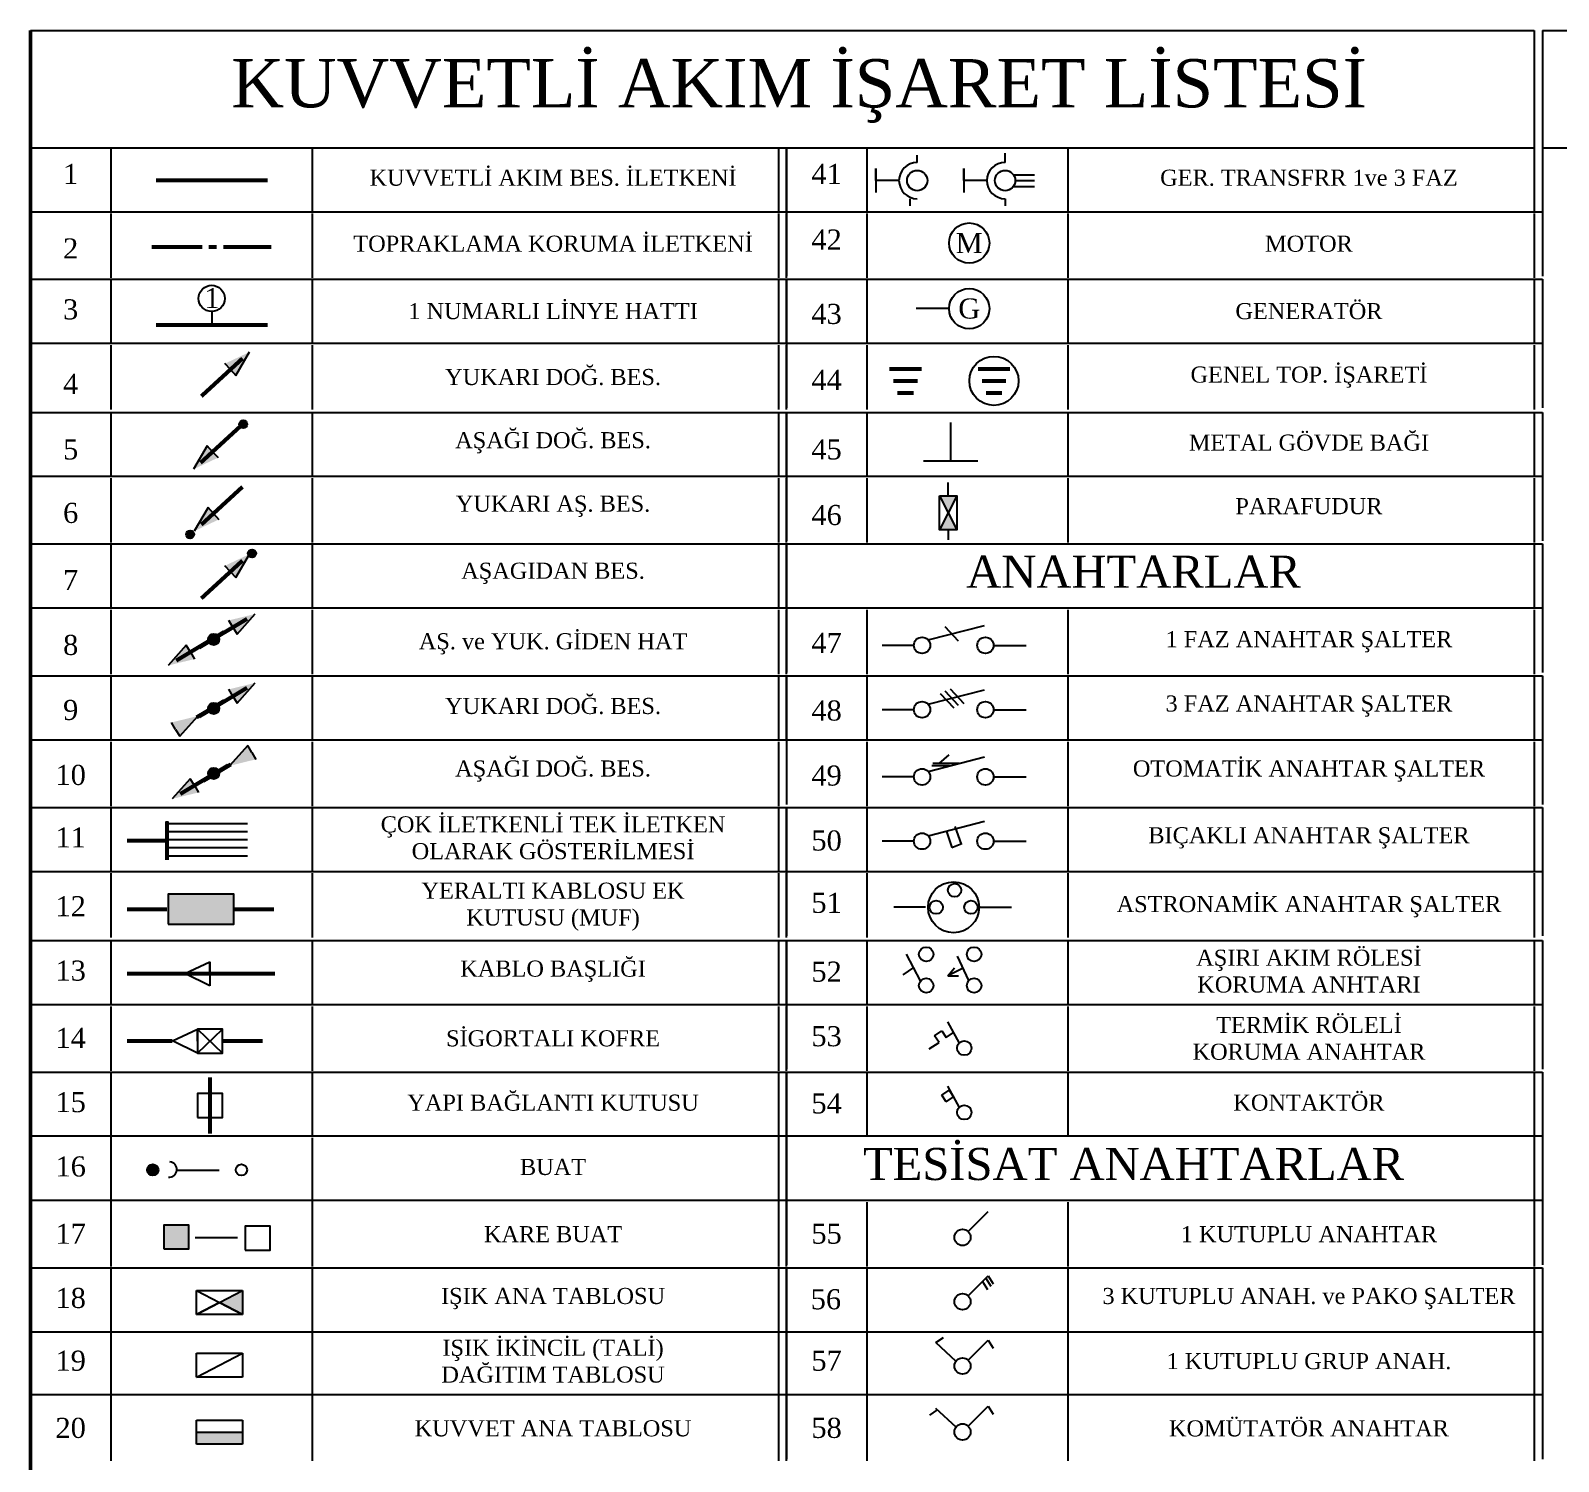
# Model space of a CAD drawing. Extents: x 17098 to 26368, y -5184 to -2184.
# Drawn here: x 24207 to 24938, y -3794 to -3109 of the extents above; entities that cross this region are included whole.
import ezdxf

# ---------------------------------------------------------------- set-up
doc = ezdxf.new("R2010")
doc.units = 0
doc.header["$MEASUREMENT"] = 0
doc.layers.get('0').update_dxf_attribs({"linetype": 'CONTINUOUS'})
doc.layers.add('priz', color=170, linetype='CONTINUOUS', lineweight=50)
doc.layers.add('TEFRIS', color=9, linetype='CONTINUOUS')
doc.styles.get("Standard").update_dxf_attribs({"font": 'times.ttf'})

msp = doc.modelspace()

# ---------------------------------------------------------------- hatches: boundary and pattern name
for points in [[(24300.45, -3268.6), (24312.2, -3263.02), (24305.66, -3274.26), (24303.05, -3271.43)], [(24297.18, -3313.56), (24285.43, -3319.13), (24291.97, -3307.89), (24294.57, -3310.72)], [(24297.56, -3343.13), (24285.81, -3348.71), (24292.35, -3337.47), (24294.95, -3340.3)], [(24300.45, -3365.29), (24312.2, -3359.71), (24305.66, -3370.95), (24303.05, -3368.12)], [(24302.32, -3391.41), (24314.96, -3388.33), (24306.28, -3398.01), (24304.3, -3394.71)], [(24285.88, -3409.92), (24273.25, -3413.01), (24281.93, -3403.32), (24283.91, -3406.62)], [(24302.32, -3424.4), (24314.96, -3421.32), (24306.28, -3431), (24304.3, -3427.7)], [(24274.85, -3440.25), (24287.49, -3437.16), (24278.8, -3446.84), (24276.83, -3443.55)], [(24315.28, -3457.89), (24302.65, -3460.98), (24311.33, -3451.3), (24313.31, -3454.6)], [(24287.81, -3473.74), (24275.18, -3476.82), (24283.86, -3467.14), (24285.84, -3470.44)], [(24273.23, -3536.69), (24304.65, -3536.69), (24304.65, -3522.32), (24273.23, -3522.32)], [(24271.26, -3692.14), (24283.23, -3692.14), (24283.23, -3680.66), (24271.26, -3680.66)], [(24308.77, -3723.42), (24297.82, -3717.68), (24308.77, -3711.94)]]:
    msp.add_hatch(color=256).paths.add_polyline_path(points)
h = msp.add_hatch(color=256)
edge = h.paths.add_edge_path()
edge.add_arc((24309.23, -3297.58), 1.92, 0, 360)
h = msp.add_hatch(color=256)
h.paths.add_polyline_path([(24650.56, -3331.78), (24642.18, -3331.78), (24646.37, -3339.96)])
h.paths.add_polyline_path([(24646.37, -3339.96), (24642.18, -3348.13), (24650.56, -3348.13)])
h = msp.add_hatch(color=256)
edge = h.paths.add_edge_path()
edge.add_arc((24283.81, -3350.28), 1.92, 0, 360)
h = msp.add_hatch(color=256)
edge = h.paths.add_edge_path()
edge.add_arc((24313.4, -3359.38), 1.92, 0, 360)
h = msp.add_hatch(color=256)
edge = h.paths.add_edge_path()
edge.add_arc((24295.07, -3400.54), 2.69, 0, 360)
h = msp.add_hatch(color=256)
edge = h.paths.add_edge_path()
edge.add_arc((24295.07, -3433.52), 2.69, 0, 360)
h = msp.add_hatch(color=256)
edge = h.paths.add_edge_path()
edge.add_arc((24295.07, -3464.62), 2.69, 0, 360)
h = msp.add_hatch(color=256)
edge = h.paths.add_edge_path()
edge.add_arc((24265.92, -3654.3), 2.69, 0, 360)
h = msp.add_hatch(color=256)
h.paths.add_polyline_path([(24286.87, -3711.94), (24297.82, -3717.68), (24286.87, -3723.42)], flags=0)
h.paths.add_polyline_path([(24286.87, -3711.94), (24297.82, -3717.68), (24308.77, -3723.42), (24308.77, -3711.94), (24286.87, -3723.42)], flags=17)
h.paths.add_polyline_path([(24297.82, -3717.68), (24308.77, -3711.94), (24308.77, -3723.42)], flags=0)
h.paths.add_polyline_path([(24297.82, -3717.68), (24286.87, -3723.42), (24308.77, -3711.94)], flags=17)
edge = h.paths.add_edge_path(flags=0)
edge.add_line((24286.87, -3711.94), (24308.77, -3723.42))
h = msp.add_hatch(color=256)
h.paths.add_polyline_path([(24286.87, -3753.42), (24308.77, -3741.94), (24308.77, -3753.42)], flags=16)
edge = h.paths.add_edge_path()
edge.add_line((24308.77, -3741.94), (24308.77, -3753.42))
edge.add_line((24308.77, -3753.42), (24286.87, -3753.42))
h = msp.add_hatch(color=256)
h.paths.add_polyline_path([(24286.87, -3785.57), (24286.87, -3779.83), (24308.77, -3779.83), (24308.77, -3785.57)])
h.paths.add_polyline_path([(24308.77, -3785.57), (24286.87, -3785.57)], flags=17)

# ---------------------------------------------------------------- linework, layer by layer
for p, q in [((24207.48, -3109.24), (24926.71, -3109.24)), ((24926.71, -3109.24), (24926.71, -3196.05)), ((24930.56, -3109.24), (24930.56, -3196.05)), ((24930.56, -3109.24), (25668.91, -3109.24)), ((24207.48, -3165.28), (24245.94, -3165.28)), ((24245.94, -3165.28), (24342.1, -3165.28)), ((24245.94, -3165.28), (24245.94, -3196.05)), ((24342.1, -3165.28), (24565.17, -3165.28)), ((24342.1, -3165.28), (24342.1, -3196.05)), ((24565.17, -3165.28), (24569.02, -3165.28)), ((24565.17, -3165.28), (24565.17, -3196.05)), ((24569.02, -3165.28), (24607.48, -3165.28)), ((24569.02, -3196.05), (24569.02, -3165.28)), ((24569.02, -3165.28), (24569.02, -3196.05)), ((24607.48, -3165.28), (24703.63, -3165.28)), ((24607.48, -3165.28), (24607.48, -3196.05)), ((24631.55, -3172.29), (24631.55, -3168.83)), ((24673.59, -3172.29), (24673.59, -3167.86)), ((24703.63, -3165.28), (24926.71, -3165.28)), ((24703.63, -3165.28), (24703.63, -3196.05)), ((24703.63, -3165.28), (24703.63, -3196.05)), ((24930.56, -3165.28), (24945.94, -3165.28)), ((24611.75, -3181), (24611.75, -3175.23)), ((24611.75, -3175.23), (24611.75, -3186.77)), ((24653.79, -3175.23), (24653.79, -3186.77)), ((24653.79, -3181), (24653.79, -3175.23)), ((24677.58, -3178.21), (24687.69, -3178.21)), ((24622.83, -3181), (24611.75, -3181)), ((24664.87, -3181), (24653.79, -3181)), ((24677.58, -3183.79), (24687.69, -3183.79)), ((24678.46, -3181), (24687.69, -3181)), ((24627.96, -3189.71), (24627.96, -3193.17)), ((24673.59, -3189.71), (24673.59, -3193.17)), ((24245.94, -3196.05), (24207.48, -3196.05)), ((24342.1, -3196.05), (24245.94, -3196.05)), ((24245.94, -3196.82), (24245.94, -3227.59)), ((24565.17, -3196.05), (24342.1, -3196.05)), ((24342.1, -3196.82), (24342.1, -3227.59)), ((24569.02, -3196.05), (24565.17, -3196.05)), ((24565.17, -3196.82), (24565.17, -3227.59)), ((24569.02, -3196.05), (24569.02, -3226.81)), ((24607.48, -3196.05), (24569.02, -3196.05)), ((24569.02, -3227.59), (24569.02, -3196.82)), ((24703.63, -3196.05), (24607.48, -3196.05)), ((24607.48, -3196.82), (24607.48, -3227.59)), ((24926.71, -3196.05), (24703.63, -3196.05)), ((24703.63, -3196.82), (24703.63, -3227.59)), ((24930.56, -3196.05), (24926.71, -3196.05)), ((24926.71, -3196.82), (24926.71, -3227.59)), ((24930.56, -3196.05), (24930.56, -3226.81)), ((24207.48, -3228.2), (24245.94, -3228.2)), ((24245.94, -3228.2), (24342.1, -3228.2)), ((24245.94, -3228.2), (24245.94, -3258.96)), ((24342.1, -3228.2), (24565.17, -3228.2)), ((24342.1, -3228.2), (24342.1, -3258.96)), ((24565.17, -3228.2), (24569.02, -3228.2)), ((24565.17, -3228.2), (24565.17, -3258.96)), ((24569.02, -3228.2), (24607.48, -3228.2)), ((24569.02, -3258.96), (24569.02, -3228.2)), ((24569.02, -3228.2), (24569.02, -3258.96)), ((24607.48, -3228.2), (24703.63, -3228.2)), ((24607.48, -3228.2), (24607.48, -3258.96)), ((24703.63, -3228.2), (24926.71, -3228.2)), ((24703.63, -3228.2), (24703.63, -3258.96)), ((24926.71, -3228.2), (24930.56, -3228.2)), ((24926.71, -3228.2), (24926.71, -3258.96)), ((24930.56, -3228.2), (24930.56, -3258.96)), ((24294.11, -3243.66), (24294.11, -3250.16)), ((24646.79, -3242.29), (24631.04, -3242.29)), ((24245.94, -3258.96), (24207.48, -3258.96)), ((24342.1, -3258.96), (24245.94, -3258.96)), ((24565.17, -3258.96), (24342.1, -3258.96)), ((24569.02, -3258.96), (24565.17, -3258.96)), ((24607.48, -3258.96), (24569.02, -3258.96)), ((24569.02, -3258.96), (24569.02, -3289.73)), ((24703.63, -3258.96), (24607.48, -3258.96)), ((24926.71, -3258.96), (24703.63, -3258.96)), ((24930.56, -3258.96), (24926.71, -3258.96)), ((24930.56, -3258.96), (24930.56, -3289.73)), ((24245.94, -3259.74), (24245.94, -3290.51)), ((24305.66, -3274.26), (24312.2, -3263.02)), ((24342.1, -3259.74), (24342.1, -3290.51)), ((24565.17, -3259.74), (24565.17, -3290.51)), ((24569.02, -3290.51), (24569.02, -3259.74)), ((24607.48, -3259.74), (24607.48, -3290.51)), ((24703.63, -3259.74), (24703.63, -3290.51)), ((24926.71, -3259.74), (24926.71, -3290.51)), ((24303.05, -3271.43), (24300.45, -3268.6)), ((24303.05, -3271.43), (24305.66, -3274.26)), ((24207.48, -3291.89), (24245.94, -3291.89)), ((24245.94, -3291.89), (24342.1, -3291.89)), ((24245.94, -3291.89), (24245.94, -3322.66)), ((24342.1, -3291.89), (24565.17, -3291.89)), ((24342.1, -3291.89), (24342.1, -3322.66)), ((24565.17, -3291.89), (24569.02, -3291.89)), ((24565.17, -3291.89), (24565.17, -3322.66)), ((24569.02, -3322.66), (24569.02, -3291.89)), ((24569.02, -3291.89), (24569.02, -3322.66)), ((24569.02, -3291.89), (24607.48, -3291.89)), ((24607.48, -3291.89), (24703.63, -3291.89)), ((24607.48, -3291.89), (24607.48, -3322.66)), ((24703.63, -3291.89), (24926.71, -3291.89)), ((24703.63, -3291.89), (24703.63, -3322.66)), ((24926.71, -3291.89), (24930.56, -3291.89)), ((24926.71, -3291.89), (24926.71, -3322.66)), ((24930.56, -3291.89), (24930.56, -3322.66)), ((24647.57, -3315.04), (24647.57, -3296.7)), ((24291.97, -3307.89), (24285.43, -3319.13)), ((24294.57, -3310.72), (24291.97, -3307.89)), ((24294.57, -3310.72), (24297.18, -3313.56)), ((24634.6, -3315.04), (24660.53, -3315.04)), ((24245.94, -3322.66), (24207.48, -3322.66)), ((24342.1, -3322.66), (24245.94, -3322.66)), ((24245.94, -3323.43), (24245.94, -3354.2)), ((24565.17, -3322.66), (24342.1, -3322.66)), ((24342.1, -3323.43), (24342.1, -3354.2)), ((24569.02, -3322.66), (24565.17, -3322.66)), ((24565.17, -3323.43), (24565.17, -3354.2)), ((24569.02, -3322.66), (24569.02, -3353.43)), ((24607.48, -3322.66), (24569.02, -3322.66)), ((24569.02, -3354.2), (24569.02, -3323.43)), ((24703.63, -3322.66), (24607.48, -3322.66)), ((24607.48, -3323.43), (24607.48, -3354.2)), ((24926.71, -3322.66), (24703.63, -3322.66)), ((24703.63, -3323.43), (24703.63, -3354.2)), ((24930.56, -3322.66), (24926.71, -3322.66)), ((24926.71, -3323.43), (24926.71, -3354.2)), ((24930.56, -3322.66), (24930.56, -3353.43)), ((24642.18, -3331.78), (24650.56, -3348.13)), ((24650.56, -3331.78), (24642.18, -3348.13)), ((24646.37, -3331.78), (24646.37, -3325.4)), ((24292.35, -3337.47), (24285.81, -3348.71)), ((24294.95, -3340.3), (24292.35, -3337.47)), ((24294.95, -3340.3), (24297.56, -3343.13)), ((24646.37, -3348.13), (24646.37, -3352.92)), ((24207.48, -3354.81), (24245.94, -3354.81)), ((24245.94, -3354.81), (24342.1, -3354.81)), ((24245.94, -3354.81), (24245.94, -3385.58)), ((24305.66, -3370.95), (24312.2, -3359.71)), ((24342.1, -3354.81), (24565.17, -3354.81)), ((24342.1, -3354.81), (24342.1, -3385.58)), ((24565.17, -3354.81), (24569.02, -3354.81)), ((24565.17, -3354.81), (24565.17, -3385.58)), ((24569.02, -3385.58), (24569.02, -3354.81)), ((24569.02, -3354.81), (24569.02, -3385.58)), ((24569.02, -3354.81), (24607.48, -3354.81)), ((24607.48, -3354.81), (24703.63, -3354.81)), ((24703.63, -3354.81), (24926.71, -3354.81)), ((24926.71, -3354.81), (24926.71, -3385.58)), ((24926.71, -3354.81), (24930.56, -3354.81)), ((24930.56, -3354.81), (24930.56, -3385.58)), ((24303.05, -3368.12), (24300.45, -3365.29)), ((24303.05, -3368.12), (24305.66, -3370.95)), ((24245.94, -3385.58), (24207.48, -3385.58)), ((24342.1, -3385.58), (24245.94, -3385.58)), ((24245.94, -3386.35), (24245.94, -3417.12)), ((24306.28, -3398.01), (24314.96, -3388.33)), ((24565.17, -3385.58), (24342.1, -3385.58)), ((24342.1, -3386.35), (24342.1, -3417.12)), ((24569.02, -3385.58), (24565.17, -3385.58)), ((24565.17, -3386.35), (24565.17, -3417.12)), ((24569.02, -3385.58), (24569.02, -3416.35)), ((24607.48, -3385.58), (24569.02, -3385.58)), ((24569.02, -3417.12), (24569.02, -3386.35)), ((24703.63, -3385.58), (24607.48, -3385.58)), ((24607.48, -3386.35), (24607.48, -3417.12)), ((24926.71, -3385.58), (24703.63, -3385.58)), ((24703.63, -3386.35), (24703.63, -3417.12)), ((24930.56, -3385.58), (24926.71, -3385.58)), ((24926.71, -3386.35), (24926.71, -3417.12)), ((24930.56, -3385.58), (24930.56, -3416.35)), ((24304.3, -3394.71), (24302.32, -3391.41)), ((24304.3, -3394.71), (24306.28, -3398.01)), ((24636.8, -3400.8), (24663.73, -3393.85)), ((24644.69, -3394.28), (24651.18, -3401.2)), ((24281.93, -3403.32), (24273.25, -3413.01)), ((24283.91, -3406.62), (24281.93, -3403.32)), ((24629.98, -3403.36), (24614.83, -3403.36)), ((24668.06, -3403.36), (24683.64, -3403.36)), ((24283.91, -3406.62), (24285.88, -3409.92)), ((24207.48, -3417.94), (24245.94, -3417.94)), ((24245.94, -3417.94), (24245.94, -3448.71)), ((24245.94, -3417.94), (24342.1, -3417.94)), ((24342.1, -3417.94), (24342.1, -3448.71)), ((24342.1, -3417.94), (24565.17, -3417.94)), ((24565.17, -3417.94), (24565.17, -3448.71)), ((24565.17, -3417.94), (24569.02, -3417.94)), ((24569.02, -3448.71), (24569.02, -3417.94)), ((24569.02, -3417.94), (24569.02, -3448.71)), ((24569.02, -3417.94), (24607.48, -3417.94)), ((24607.48, -3417.94), (24607.48, -3448.71)), ((24607.48, -3417.94), (24703.63, -3417.94)), ((24703.63, -3417.94), (24703.63, -3448.71)), ((24703.63, -3417.94), (24926.71, -3417.94)), ((24926.71, -3417.94), (24926.71, -3448.71)), ((24926.71, -3417.94), (24930.56, -3417.94)), ((24930.56, -3417.94), (24930.56, -3448.71)), ((24304.3, -3427.7), (24302.32, -3424.4)), ((24306.28, -3431), (24314.96, -3421.32)), ((24636.8, -3431.57), (24663.73, -3424.62)), ((24642.53, -3426.35), (24649.02, -3433.27)), ((24644.69, -3425.05), (24651.18, -3431.97)), ((24647.29, -3424.18), (24653.78, -3431.11)), ((24304.3, -3427.7), (24306.28, -3431)), ((24629.98, -3434.13), (24614.83, -3434.13)), ((24668.06, -3434.13), (24683.64, -3434.13)), ((24276.83, -3443.55), (24274.85, -3440.25)), ((24278.8, -3446.84), (24287.49, -3437.16)), ((24245.94, -3448.71), (24207.48, -3448.71)), ((24342.1, -3448.71), (24245.94, -3448.71)), ((24276.83, -3443.55), (24278.8, -3446.84)), ((24565.17, -3448.71), (24342.1, -3448.71)), ((24569.02, -3448.71), (24565.17, -3448.71)), ((24569.02, -3448.71), (24569.02, -3479.48)), ((24569.02, -3448.71), (24569.02, -3479.48)), ((24607.48, -3448.71), (24569.02, -3448.71)), ((24703.63, -3448.71), (24607.48, -3448.71)), ((24926.71, -3448.71), (24703.63, -3448.71)), ((24930.56, -3448.71), (24926.71, -3448.71)), ((24930.56, -3448.71), (24930.56, -3479.48)), ((24245.94, -3449.49), (24245.94, -3480.26)), ((24311.33, -3451.3), (24302.65, -3460.98)), ((24313.31, -3454.6), (24311.33, -3451.3)), ((24313.31, -3454.6), (24315.28, -3457.89)), ((24342.1, -3449.49), (24342.1, -3480.26)), ((24565.17, -3449.49), (24565.17, -3480.26)), ((24607.48, -3449.49), (24607.48, -3480.26)), ((24642.05, -3459.91), (24646.82, -3455.74)), ((24703.63, -3449.49), (24703.63, -3480.26)), ((24926.71, -3449.49), (24926.71, -3480.26)), ((24636.8, -3463.72), (24663.73, -3456.77)), ((24647.07, -3461.07), (24638.59, -3461.07)), ((24651.55, -3459.91), (24639.02, -3459.91)), ((24283.86, -3467.14), (24275.18, -3476.82)), ((24285.84, -3470.44), (24283.86, -3467.14)), ((24285.84, -3470.44), (24287.81, -3473.74)), ((24629.98, -3466.28), (24614.83, -3466.28)), ((24668.06, -3466.28), (24683.64, -3466.28)), ((24207.48, -3480.86), (24245.94, -3480.86)), ((24245.94, -3480.86), (24245.94, -3511.63)), ((24245.94, -3480.86), (24342.1, -3480.86)), ((24342.1, -3480.86), (24565.17, -3480.86)), ((24342.1, -3480.86), (24342.1, -3511.63)), ((24565.17, -3480.86), (24565.17, -3511.63)), ((24565.17, -3480.86), (24569.02, -3480.86)), ((24569.02, -3511.63), (24569.02, -3480.86)), ((24569.02, -3480.86), (24569.02, -3511.63)), ((24569.02, -3480.86), (24607.48, -3480.86)), ((24607.48, -3480.86), (24607.48, -3511.63)), ((24607.48, -3480.86), (24703.63, -3480.86)), ((24703.63, -3480.86), (24926.71, -3480.86)), ((24703.63, -3480.86), (24703.63, -3511.63)), ((24926.71, -3480.86), (24926.71, -3511.63)), ((24926.71, -3480.86), (24930.56, -3480.86)), ((24930.56, -3480.86), (24930.56, -3511.63)), ((24272.72, -3487.54), (24272.72, -3491.38)), ((24272.72, -3487.54), (24272.72, -3489.46)), ((24272.72, -3488.6), (24311.18, -3488.6)), ((24272.72, -3492.45), (24311.18, -3492.45)), ((24636.8, -3494.49), (24663.73, -3487.54)), ((24645.39, -3491.9), (24648.19, -3500.08)), ((24652.69, -3498.54), (24649.75, -3489.95)), ((24272.72, -3496.29), (24311.18, -3496.29)), ((24272.72, -3500.14), (24311.18, -3500.14)), ((24629.98, -3497.05), (24614.83, -3497.05)), ((24648.19, -3500.08), (24652.87, -3498.13)), ((24668.06, -3497.05), (24683.64, -3497.05)), ((24272.72, -3503.99), (24311.18, -3503.99)), ((24245.94, -3511.63), (24207.48, -3511.63)), ((24342.1, -3511.63), (24245.94, -3511.63)), ((24245.94, -3512.41), (24245.94, -3543.18)), ((24565.17, -3511.63), (24342.1, -3511.63)), ((24342.1, -3512.41), (24342.1, -3543.18)), ((24569.02, -3511.63), (24565.17, -3511.63)), ((24565.17, -3512.41), (24565.17, -3543.18)), ((24607.48, -3511.63), (24569.02, -3511.63)), ((24569.02, -3511.63), (24569.02, -3542.4)), ((24569.02, -3543.18), (24569.02, -3512.41)), ((24703.63, -3511.63), (24607.48, -3511.63)), ((24607.48, -3512.41), (24607.48, -3543.18)), ((24926.71, -3511.63), (24703.63, -3511.63)), ((24703.63, -3512.41), (24703.63, -3543.18)), ((24930.56, -3511.63), (24926.71, -3511.63)), ((24926.71, -3512.41), (24926.71, -3543.18)), ((24930.56, -3511.63), (24930.56, -3542.4)), ((24635.47, -3528.68), (24620.32, -3528.68)), ((24661.14, -3528.68), (24676.72, -3528.68)), ((24207.48, -3544.56), (24245.94, -3544.56)), ((24245.94, -3544.56), (24245.94, -3575.33)), ((24245.94, -3544.56), (24342.1, -3544.56)), ((24342.1, -3544.56), (24342.1, -3575.33)), ((24342.1, -3544.56), (24565.17, -3544.56)), ((24565.17, -3544.56), (24565.17, -3575.33)), ((24565.17, -3544.56), (24569.02, -3544.56)), ((24569.02, -3575.33), (24569.02, -3544.56)), ((24569.02, -3544.56), (24569.02, -3575.33)), ((24569.02, -3544.56), (24607.48, -3544.56)), ((24607.48, -3544.56), (24607.48, -3575.33)), ((24607.48, -3544.56), (24703.63, -3544.56)), ((24633.19, -3563.89), (24626.5, -3551.15)), ((24703.63, -3544.56), (24926.71, -3544.56)), ((24703.63, -3544.56), (24703.63, -3575.33)), ((24926.71, -3544.56), (24926.71, -3575.33)), ((24926.71, -3544.56), (24930.56, -3544.56)), ((24930.56, -3544.56), (24930.56, -3575.33)), ((24281.22, -3560.39), (24293.21, -3554.69)), ((24293.21, -3554.69), (24293.21, -3560.46)), ((24293.21, -3560.46), (24293.21, -3554.69)), ((24629.84, -3557.52), (24624.62, -3560.96)), ((24646.14, -3561.43), (24649.42, -3557.69)), ((24653.57, -3557.87), (24646.14, -3561.43)), ((24656.32, -3563.66), (24650.82, -3552.08)), ((24293.21, -3566.23), (24281.22, -3560.39)), ((24293.21, -3560.46), (24293.21, -3566.23)), ((24646.14, -3561.43), (24651.29, -3561.43)), ((24245.94, -3575.33), (24207.48, -3575.33)), ((24342.1, -3575.33), (24245.94, -3575.33)), ((24245.94, -3576.1), (24245.94, -3606.87)), ((24565.17, -3575.33), (24342.1, -3575.33)), ((24342.1, -3576.1), (24342.1, -3606.87)), ((24569.02, -3575.33), (24565.17, -3575.33)), ((24565.17, -3576.1), (24565.17, -3606.87)), ((24607.48, -3575.33), (24569.02, -3575.33)), ((24569.02, -3575.33), (24569.02, -3606.09)), ((24569.02, -3606.87), (24569.02, -3576.1)), ((24703.63, -3575.33), (24607.48, -3575.33)), ((24607.48, -3576.1), (24607.48, -3606.87)), ((24926.71, -3575.33), (24703.63, -3575.33)), ((24703.63, -3576.1), (24703.63, -3606.87)), ((24930.56, -3575.33), (24926.71, -3575.33)), ((24926.71, -3576.1), (24926.71, -3606.87)), ((24930.56, -3575.33), (24930.56, -3606.09)), ((24275.36, -3592.61), (24287.35, -3586.91)), ((24287.35, -3592.68), (24287.35, -3586.91)), ((24287.35, -3586.91), (24287.35, -3592.68)), ((24287.35, -3586.97), (24299.33, -3598.45)), ((24287.35, -3598.45), (24299.33, -3586.97)), ((24639.88, -3590.19), (24643.36, -3587.82)), ((24643.36, -3587.82), (24645.47, -3590.91)), ((24651.75, -3593.68), (24646.14, -3583.4)), ((24287.35, -3598.45), (24275.36, -3592.61)), ((24287.35, -3592.68), (24287.35, -3598.45)), ((24637.35, -3596.44), (24641.99, -3593.28)), ((24641.99, -3593.28), (24639.88, -3590.19)), ((24645.47, -3590.91), (24648.95, -3588.54)), ((24207.48, -3607.48), (24245.94, -3607.48)), ((24245.94, -3607.48), (24245.94, -3638.24)), ((24245.94, -3607.48), (24342.1, -3607.48)), ((24342.1, -3607.48), (24565.17, -3607.48)), ((24342.1, -3607.48), (24342.1, -3638.24)), ((24565.17, -3607.48), (24565.17, -3638.24)), ((24565.17, -3607.48), (24569.02, -3607.48)), ((24569.02, -3638.24), (24569.02, -3607.48)), ((24569.02, -3607.48), (24569.02, -3638.24)), ((24569.02, -3607.48), (24607.48, -3607.48)), ((24607.48, -3607.48), (24607.48, -3638.24)), ((24607.48, -3607.48), (24703.63, -3607.48)), ((24703.63, -3607.48), (24926.71, -3607.48)), ((24703.63, -3607.48), (24703.63, -3638.24)), ((24926.71, -3607.48), (24926.71, -3638.24)), ((24926.71, -3607.48), (24930.56, -3607.48)), ((24930.56, -3607.48), (24930.56, -3638.24)), ((24293.34, -3617.74), (24293.34, -3610.05)), ((24643.36, -3618.59), (24646.84, -3616.22)), ((24651.75, -3624.45), (24646.14, -3614.17)), ((24646.84, -3616.22), (24648.95, -3619.31)), ((24293.34, -3629.22), (24293.34, -3617.74)), ((24645.47, -3621.68), (24643.36, -3618.59)), ((24645.47, -3621.68), (24648.95, -3619.31)), ((24293.34, -3629.22), (24293.34, -3636.91)), ((24245.94, -3638.24), (24207.48, -3638.24)), ((24342.1, -3638.24), (24245.94, -3638.24)), ((24245.94, -3638.24), (24245.94, -3669.01)), ((24245.94, -3639.02), (24245.94, -3669.79)), ((24565.17, -3638.24), (24342.1, -3638.24)), ((24342.1, -3639.02), (24342.1, -3669.79)), ((24565.17, -3638.24), (24565.17, -3669.01)), ((24569.02, -3638.24), (24565.17, -3638.24)), ((24565.17, -3639.02), (24565.17, -3669.79)), ((24569.02, -3669.01), (24569.02, -3638.24)), ((24569.02, -3638.24), (24569.02, -3669.01)), ((24569.02, -3638.24), (24569.02, -3669.01)), ((24607.48, -3638.24), (24569.02, -3638.24)), ((24569.02, -3669.79), (24569.02, -3639.02)), ((24703.63, -3638.24), (24607.48, -3638.24)), ((24926.71, -3638.24), (24703.63, -3638.24)), ((24930.56, -3638.24), (24926.71, -3638.24)), ((24926.71, -3638.24), (24926.71, -3669.01)), ((24926.71, -3639.02), (24926.71, -3669.79)), ((24930.56, -3638.24), (24930.56, -3669.01)), ((24930.56, -3638.24), (24930.56, -3669.01)), ((24277.44, -3654.47), (24297.65, -3654.47)), ((24245.94, -3669.01), (24207.48, -3669.01)), ((24342.1, -3669.01), (24245.94, -3669.01)), ((24245.94, -3669.79), (24245.94, -3700.56)), ((24565.17, -3669.01), (24342.1, -3669.01)), ((24342.1, -3669.79), (24342.1, -3700.56)), ((24569.02, -3669.01), (24565.17, -3669.01)), ((24565.17, -3669.79), (24565.17, -3700.56)), ((24569.02, -3669.01), (24569.02, -3699.78)), ((24607.48, -3669.01), (24569.02, -3669.01)), ((24569.02, -3700.56), (24569.02, -3669.79)), ((24703.63, -3669.01), (24607.48, -3669.01)), ((24607.48, -3669.79), (24607.48, -3700.56)), ((24656.14, -3683.63), (24665.49, -3674.28)), ((24926.71, -3669.01), (24703.63, -3669.01)), ((24703.63, -3669.79), (24703.63, -3700.56)), ((24930.56, -3669.01), (24926.71, -3669.01)), ((24926.71, -3669.79), (24926.71, -3700.56)), ((24930.56, -3669.01), (24930.56, -3699.78)), ((24286.27, -3686.62), (24306.48, -3686.62)), ((24207.48, -3701.16), (24245.94, -3701.16)), ((24245.94, -3701.16), (24342.1, -3701.16)), ((24245.94, -3701.16), (24245.94, -3731.93)), ((24342.1, -3701.16), (24565.17, -3701.16)), ((24342.1, -3701.16), (24342.1, -3731.93)), ((24565.17, -3701.16), (24569.02, -3701.16)), ((24565.17, -3701.16), (24565.17, -3731.93)), ((24569.02, -3731.93), (24569.02, -3701.16)), ((24569.02, -3701.16), (24569.02, -3731.93)), ((24569.02, -3701.16), (24607.48, -3701.16)), ((24607.48, -3701.16), (24703.63, -3701.16)), ((24607.48, -3701.16), (24607.48, -3731.93)), ((24703.63, -3701.16), (24926.71, -3701.16)), ((24703.63, -3701.16), (24703.63, -3731.93)), ((24926.71, -3701.16), (24930.56, -3701.16)), ((24926.71, -3701.16), (24926.71, -3731.93)), ((24930.56, -3701.16), (24930.56, -3731.93)), ((24286.87, -3723.42), (24286.87, -3711.94)), ((24286.87, -3711.94), (24297.82, -3717.68)), ((24286.87, -3711.94), (24308.77, -3711.94)), ((24286.87, -3711.94), (24308.77, -3723.42)), ((24286.87, -3723.42), (24308.77, -3711.94)), ((24297.82, -3717.68), (24308.77, -3711.94)), ((24308.77, -3711.94), (24308.77, -3723.42)), ((24656.14, -3714.4), (24665.49, -3705.05)), ((24662.81, -3707.72), (24665.15, -3711.46)), ((24664.43, -3706.11), (24666.77, -3709.85)), ((24665.49, -3705.05), (24667.83, -3708.79)), ((24297.82, -3717.68), (24286.87, -3723.42)), ((24308.77, -3723.42), (24297.82, -3717.68)), ((24308.77, -3723.42), (24286.87, -3723.42)), ((24245.94, -3731.93), (24207.48, -3731.93)), ((24245.94, -3731.16), (24245.94, -3761.93)), ((24245.94, -3731.93), (24245.94, -3762.7)), ((24342.1, -3731.93), (24245.94, -3731.93)), ((24565.17, -3731.93), (24342.1, -3731.93)), ((24342.1, -3731.93), (24342.1, -3762.7)), ((24565.17, -3731.16), (24565.17, -3761.93)), ((24565.17, -3731.93), (24565.17, -3762.7)), ((24569.02, -3731.93), (24565.17, -3731.93)), ((24569.02, -3761.93), (24569.02, -3731.16)), ((24569.02, -3731.16), (24569.02, -3761.93)), ((24569.02, -3731.16), (24569.02, -3761.93)), ((24569.02, -3762.7), (24569.02, -3731.93)), ((24607.48, -3731.93), (24569.02, -3731.93)), ((24607.48, -3731.16), (24607.48, -3761.93)), ((24607.48, -3731.93), (24607.48, -3762.7)), ((24703.63, -3731.93), (24607.48, -3731.93)), ((24926.71, -3731.93), (24703.63, -3731.93)), ((24703.63, -3731.93), (24703.63, -3762.7)), ((24926.71, -3731.16), (24926.71, -3761.93)), ((24926.71, -3731.93), (24926.71, -3762.7)), ((24930.56, -3731.93), (24926.71, -3731.93)), ((24930.56, -3731.16), (24930.56, -3761.93)), ((24930.56, -3731.16), (24930.56, -3761.93)), ((24640.53, -3736.92), (24644.18, -3734.44)), ((24650.24, -3745.9), (24640.53, -3736.92)), ((24656.14, -3745.17), (24665.49, -3735.82)), ((24665.49, -3735.82), (24667.83, -3739.56)), ((24286.87, -3753.42), (24286.87, -3741.94)), ((24286.87, -3753.42), (24308.77, -3741.94)), ((24286.87, -3741.94), (24308.77, -3741.94)), ((24308.77, -3741.94), (24308.77, -3753.42)), ((24308.77, -3741.94), (24308.77, -3753.42)), ((24308.77, -3753.42), (24286.87, -3753.42)), ((24308.77, -3753.42), (24286.87, -3753.42)), ((24245.94, -3761.93), (24207.48, -3761.93)), ((24342.1, -3761.93), (24245.94, -3761.93)), ((24245.94, -3762.7), (24245.94, -3793.47)), ((24565.17, -3761.93), (24342.1, -3761.93)), ((24342.1, -3762.7), (24342.1, -3793.47)), ((24569.02, -3761.93), (24565.17, -3761.93)), ((24565.17, -3762.7), (24565.17, -3793.47)), ((24569.02, -3761.93), (24569.02, -3792.7)), ((24607.48, -3761.93), (24569.02, -3761.93)), ((24569.02, -3793.47), (24569.02, -3762.7)), ((24703.63, -3761.93), (24607.48, -3761.93)), ((24607.48, -3762.7), (24607.48, -3793.47)), ((24926.71, -3761.93), (24703.63, -3761.93)), ((24703.63, -3762.7), (24703.63, -3793.47)), ((24930.56, -3761.93), (24926.71, -3761.93)), ((24926.71, -3762.7), (24926.71, -3793.47)), ((24930.56, -3761.93), (24930.56, -3792.7)), ((24637.61, -3771.62), (24641.26, -3769.14)), ((24650.24, -3777.44), (24640.53, -3768.46)), ((24656.14, -3776.71), (24665.49, -3767.36)), ((24665.49, -3767.36), (24667.83, -3771.1)), ((24286.87, -3785.57), (24286.87, -3774.08)), ((24286.87, -3774.08), (24308.77, -3774.08)), ((24308.77, -3774.08), (24308.77, -3785.57)), ((24308.77, -3774.08), (24308.77, -3785.57)), ((24286.87, -3785.57), (24286.87, -3779.83)), ((24286.87, -3779.83), (24308.77, -3779.83)), ((24308.77, -3779.83), (24308.77, -3785.57)), ((24308.77, -3785.57), (24286.87, -3785.57)), ((24308.77, -3785.57), (24286.87, -3785.57)), ((24308.77, -3785.57), (24286.87, -3785.57))]:
    msp.add_line(p, q)
at = {"const_width": 1.92}
for points in [[(24267.48, -3180.9), (24320.96, -3180.9)], [(24265.43, -3212.82), (24289.57, -3212.82)], [(24292.73, -3212.82), (24296.45, -3212.82)], [(24299.64, -3212.82), (24322.67, -3212.82)], [(24267.48, -3250.16), (24320.96, -3250.16)], [(24289.16, -3284.2), (24308.85, -3266.1)], [(24618.27, -3271.08), (24633.66, -3271.08)], [(24660.57, -3271.08), (24675.95, -3271.08)], [(24625.96, -3276.85), (24620.19, -3276.85)], [(24625.96, -3276.85), (24631.73, -3276.85)], [(24668.26, -3276.85), (24662.49, -3276.85)], [(24668.26, -3276.85), (24674.03, -3276.85)], [(24625.96, -3282.62), (24622.12, -3282.62)], [(24625.96, -3282.62), (24629.81, -3282.62)], [(24668.26, -3282.62), (24664.42, -3282.62)], [(24668.26, -3282.62), (24672.11, -3282.62)], [(24308.47, -3297.96), (24288.78, -3316.05)], [(24308.85, -3327.53), (24289.16, -3345.63)], [(24289.16, -3380.89), (24308.85, -3362.8)], [(24288.11, -3404.41), (24311.05, -3390.67)], [(24300.09, -3396.93), (24277.15, -3410.67)], [(24288.11, -3437.4), (24311.05, -3423.66)], [(24300.09, -3429.91), (24286.89, -3437.82)], [(24302.02, -3460.74), (24279.08, -3474.48)], [(24290.04, -3468.23), (24303.25, -3460.32)], [(24272.72, -3496.77), (24272.72, -3487.54), (24272.72, -3506)], [(24253.54, -3496.77), (24272.72, -3496.77)], [(24253.54, -3529.69), (24272.72, -3529.69)], [(24304.68, -3529.69), (24323.86, -3529.69)], [(24253.54, -3560.46), (24324.36, -3560.46)], [(24253.54, -3592.61), (24275.36, -3592.61)], [(24299.33, -3592.68), (24318.5, -3592.68)], [(24293.34, -3610.05), (24293.34, -3633.07)], [(24293.34, -3633.07), (24293.34, -3636.91)]]:
    msp.add_lwpolyline(points, dxfattribs=at)
for points in [[(24642.18, -3331.78), (24650.56, -3331.78), (24650.56, -3348.13), (24642.18, -3348.13)], [(24273.23, -3536.69), (24304.65, -3536.69), (24304.65, -3522.32), (24273.23, -3522.32)], [(24287.35, -3598.45), (24299.33, -3598.45), (24299.33, -3586.97), (24287.35, -3586.97)], [(24287.35, -3629.22), (24299.33, -3629.22), (24299.33, -3617.74), (24287.35, -3617.74)], [(24271.26, -3692.14), (24283.23, -3692.14), (24283.23, -3680.66), (24271.26, -3680.66)], [(24310.06, -3692.65), (24322.03, -3692.65), (24322.03, -3681.17), (24310.06, -3681.17)]]:
    msp.add_lwpolyline(points, close=True)
for centre, radius in [((24631.55, -3181), 4.87), ((24673.59, -3181), 4.87), ((24656.43, -3210.91), 9.63), ((24294.11, -3237.39), 6.26), ((24656.43, -3242.29), 9.63), ((24668.26, -3276.85), 11.75), ((24309.23, -3297.58), 1.92), ((24283.81, -3350.28), 1.92), ((24313.4, -3359.38), 1.92), ((24295.07, -3400.54), 2.69), ((24633.87, -3403.36), 3.89), ((24664.17, -3403.36), 3.89), ((24295.07, -3433.52), 2.69), ((24633.87, -3434.13), 3.89), ((24664.17, -3434.13), 3.89), ((24295.07, -3464.62), 2.69), ((24633.87, -3466.28), 3.89), ((24664.17, -3466.28), 3.89), ((24633.87, -3497.05), 3.89), ((24664.17, -3497.05), 3.89), ((24648.95, -3528.68), 12.19), ((24649.45, -3520.53), 3.18), ((24640.65, -3528.68), 3.18), ((24657.25, -3528.68), 3.18), ((24635.85, -3551.15), 3.46), ((24658.77, -3551.15), 3.46), ((24635.85, -3566.11), 3.46), ((24658.77, -3566.11), 3.46), ((24654.09, -3596.02), 3.46), ((24654.09, -3626.79), 3.46), ((24265.92, -3654.3), 2.69), ((24308.36, -3654.3), 2.69), ((24653.22, -3686.58), 3.89), ((24653.22, -3717.35), 3.89), ((24653.22, -3748.12), 3.89), ((24653.22, -3779.66), 3.89)]:
    msp.add_circle(centre, radius)
for centre, radius, start, end in [((24631.55, -3181), 8.71, 90, 270), ((24673.59, -3181), 8.71, 90, 270), ((24273.74, -3654.13), 3.72, 264.80183, 84.80183)]:
    msp.add_arc(centre, radius, start, end)
at = {"layer": 'priz', "color": 0, "lineweight": 50}
msp.add_line((24207.48, -3109.24), (24207.48, -4503.76), dxfattribs=at)

# ---------------------------------------------------------------- texts
at = {"layer": 'TEFRIS', "linetype": 'ByBlock', "attachment_point": 5}
for s, insert, char_height in [('{\\fTimes New Roman|b0|i0|c162|p18;KUVVETLİ AKIM İŞARET LİSTESİ}', (24575.09, -3138.19), 23.0769), ('{\\fTimes New Roman|b0|i0|c162|p18;1}', (24226.67, -3177.85), 9.6154), ('{\\fTimes New Roman|b0|i0|c162|p18;KUVVETLİ AKIM BES. İLETKENİ}', (24457.38, -3179.72), 7.6923), ('{\\fTimes New Roman|b0|i0|c162|p18;41}', (24588.21, -3177.85), 9.6154), ('{\\fTimes New Roman|b0|i0|c162|p18;GER. TRANSFRR 1ve 3 FAZ}', (24818.92, -3179.72), 7.6923), ('{\\fTimes New Roman|b0|i0|c162|p18;TOPRAKLAMA KORUMA İLETKENİ}', (24457.38, -3211.26), 7.6923), ('{\\fTimes New Roman|b0|i0|c162|p18;42}', (24588.21, -3209.23), 9.6154), ('{\\fTimes New Roman|b0|i0|c162|p18;M}', (24656.43, -3210.91), 9.6154), ('{\\fTimes New Roman|b0|i0|c162|p18;MOTOR}', (24818.92, -3211.26), 7.6923), ('{\\fTimes New Roman|b0|i0|c162|p18;2}', (24226.67, -3213.48), 9.6154), ('{\\fTimes New Roman|b0|i0|c162|p18;1}', (24294.27, -3237.22), 9.6154), ('{\\fTimes New Roman|b0|i0|c162|p18;G}', (24656.43, -3242.29), 9.6154), ('{\\fTimes New Roman|b0|i0|c162|p18;3}', (24226.67, -3242.68), 9.6154), ('{\\fTimes New Roman|b0|i0|c162|p18;1 NUMARLI LİNYE HATTI}', (24457.38, -3243.52), 7.6923), ('{\\fTimes New Roman|b0|i0|c162|p18;43}', (24588.21, -3244.86), 9.6154), ('{\\fTimes New Roman|b0|i0|c162|p18;GENERATÖR}', (24818.92, -3243.52), 7.6923), ('{\\fTimes New Roman|b0|i0|c162|p18;4}', (24226.67, -3278.31), 9.6154), ('{\\fTimes New Roman|b0|i0|c162|p18;YUKARI DOĞ. BES.}', (24457.38, -3275.07), 7.6923), ('{\\fTimes New Roman|b0|i0|c162|p18;44}', (24588.21, -3276.4), 9.6154), ('{\\fTimes New Roman|b0|i0|c162|p18;GENEL TOP. İŞARETİ}', (24818.92, -3275.07), 7.6923), ('{\\fTimes New Roman|b0|i0|c162|p18;AŞAĞI DOĞ. BES.}', (24457.38, -3306.46), 7.6923), ('{\\fTimes New Roman|b0|i0|c162|p18;METAL GÖVDE BAĞI}', (24818.92, -3306.46), 7.6923), ('{\\fTimes New Roman|b0|i0|c162|p18;5}', (24226.67, -3309.7), 9.6154), ('{\\fTimes New Roman|b0|i0|c162|p18;45}', (24588.21, -3309.68), 9.6154), ('{\\fTimes New Roman|b0|i0|c162|p18;YUKARI AŞ. BES.}', (24457.38, -3336.83), 7.6923), ('{\\fTimes New Roman|b0|i0|c162|p18;6}', (24226.67, -3340.06), 9.6154), ('{\\fTimes New Roman|b0|i0|c162|p18;46}', (24588.21, -3341.07), 9.6154), ('{\\fTimes New Roman|b0|i0|c162|p18;PARAFUDUR}', (24818.92, -3336.83), 7.6923), ('{\\fTimes New Roman|b0|i0|c162|p18;ANAHTARLAR}', (24735.03, -3368.13), 15.3846), ('{\\fTimes New Roman|b0|i0|c162|p18;7}', (24226.67, -3372.14), 9.6154), ('{\\fTimes New Roman|b0|i0|c162|p18;AŞAGIDAN BES.}', (24457.38, -3368.9), 7.6923), ('{\\fTimes New Roman|b0|i0|c162|p18;AŞ. ve YUK. GİDEN HAT}', (24457.38, -3402.65), 7.6923), ('{\\fTimes New Roman|b0|i0|c162|p18;47}', (24588.21, -3402.21), 9.6154), ('{\\fTimes New Roman|b0|i0|c162|p18;1 FAZ ANAHTAR ŞALTER}', (24818.92, -3401.66), 7.6923), ('{\\fTimes New Roman|b0|i0|c162|p18;8}', (24226.67, -3403.23), 9.6154), ('{\\fTimes New Roman|b0|i0|c162|p18;YUKARI DOĞ. BES.}', (24457.38, -3432.43), 7.6923), ('{\\fTimes New Roman|b0|i0|c162|p18;3 FAZ ANAHTAR ŞALTER}', (24818.92, -3432.43), 7.6923), ('{\\fTimes New Roman|b0|i0|c162|p18;9}', (24226.67, -3434.32), 9.6154), ('{\\fTimes New Roman|b0|i0|c162|p18;48}', (24588.21, -3434.61), 9.6154), ('{\\fTimes New Roman|b0|i0|c162|p18;AŞAĞI DOĞ. BES.}', (24457.38, -3463.52), 7.6923), ('{\\fTimes New Roman|b0|i0|c162|p18;OTOMATİK ANAHTAR ŞALTER}', (24818.92, -3463.52), 7.6923), ('{\\fTimes New Roman|b0|i0|c162|p18;10}', (24226.67, -3465.42), 9.6154), ('{\\fTimes New Roman|b0|i0|c162|p18;49}', (24588.21, -3465.7), 9.6154), ('{\\fTimes New Roman|b0|i0|c162|p18;ÇOK İLETKENLİ TEK İLETKEN\\POLARAK GÖSTERİLMESİ}', (24457.38, -3495.46), 7.6923), ('{\\fTimes New Roman|b0|i0|c162|p18;11}', (24226.67, -3495.23), 9.6154), ('{\\fTimes New Roman|b0|i0|c162|p18;50}', (24588.21, -3496.79), 9.6154), ('{\\fTimes New Roman|b0|i0|c162|p18;BIÇAKLI ANAHTAR ŞALTER}', (24818.92, -3495.46), 7.6923), ('{\\fTimes New Roman|b0|i0|c162|p18;YERALTI KABLOSU EK \\PKUTUSU (MUF)}', (24457.38, -3528.38), 7.6923), ('{\\fTimes New Roman|b0|i0|c162|p18;51}', (24588.21, -3526.6), 9.6154), ('{\\fTimes New Roman|b0|i0|c162|p18;ASTRONAMİK ANAHTAR ŞALTER}', (24818.92, -3528.38), 7.6923), ('{\\fTimes New Roman|b0|i0|c162|p18;12}', (24226.67, -3528.15), 9.6154), ('{\\fTimes New Roman|b0|i0|c162|p18;AŞIRI AKIM RÖLESİ\\PKORUMA ANHTARI}', (24818.92, -3559.26), 7.6923), ('{\\fTimes New Roman|b0|i0|c162|p18;13}', (24226.67, -3559.02), 9.6154), ('{\\fTimes New Roman|b0|i0|c162|p18;KABLO BAŞLIĞI}', (24457.38, -3559.26), 7.6923), ('{\\fTimes New Roman|b0|i0|c162|p18;52}', (24588.21, -3559.53), 9.6154), ('{\\fTimes New Roman|b0|i0|c162|p18;TERMİK RÖLELİ\\PKORUMA ANAHTAR}', (24818.92, -3591.41), 7.6923), ('{\\fTimes New Roman|b0|i0|c162|p18;14}', (24226.67, -3591.17), 9.6154), ('{\\fTimes New Roman|b0|i0|c162|p18;SİGORTALI KOFRE}', (24457.38, -3591.41), 7.6923), ('{\\fTimes New Roman|b0|i0|c162|p18;53}', (24588.21, -3590.4), 9.6154), ('{\\fTimes New Roman|b0|i0|c162|p18;15}', (24226.67, -3621.94), 9.6154), ('{\\fTimes New Roman|b0|i0|c162|p18;YAPI BAĞLANTI KUTUSU}', (24457.38, -3622.18), 7.6923), ('{\\fTimes New Roman|b0|i0|c162|p18;KONTAKTÖR}', (24818.92, -3622.18), 7.6923), ('{\\fTimes New Roman|b0|i0|c162|p18;54}', (24588.21, -3622.55), 9.6154), ('{\\fTimes New Roman|b0|i0|c162|p18;TESİSAT ANAHTARLAR}', (24735.03, -3651.57), 15.3846), ('{\\fTimes New Roman|b0|i0|c162|p18;16}', (24226.67, -3652.71), 9.6154), ('{\\fTimes New Roman|b0|i0|c162|p18;BUAT}', (24457.38, -3652.95), 7.6923), ('{\\fTimes New Roman|b0|i0|c162|p18;17}', (24226.67, -3684.86), 9.6154), ('{\\fTimes New Roman|b0|i0|c162|p18;KARE BUAT}', (24457.38, -3685.1), 7.6923), ('{\\fTimes New Roman|b0|i0|c162|p18;55}', (24588.21, -3684.86), 9.6154), ('{\\fTimes New Roman|b0|i0|c162|p18;1 KUTUPLU ANAHTAR}', (24818.92, -3685.1), 7.6923), ('{\\fTimes New Roman|b0|i0|c162|p18;18}', (24226.67, -3715.63), 9.6154), ('{\\fTimes New Roman|b0|i0|c162|p18;IŞIK ANA TABLOSU}', (24457.38, -3715.86), 7.6923), ('{\\fTimes New Roman|b0|i0|c162|p18;56}', (24587.88, -3716.24), 9.6154), ('{\\fTimes New Roman|b0|i0|c162|p18;3 KUTUPLU ANAH. ve PAKO ŞALTER}', (24818.92, -3715.86), 7.6923), ('{\\fTimes New Roman|b0|i0|c162|p18;IŞIK İKİNCİL (TALİ)\\PDAĞITIM TABLOSU}', (24457.38, -3745.86), 7.6923), ('{\\fTimes New Roman|b0|i0|c162|p18;19}', (24226.67, -3745.63), 9.6154), ('{\\fTimes New Roman|b0|i0|c162|p18;57}', (24588.21, -3745.63), 9.6154), ('{\\fTimes New Roman|b0|i0|c162|p18;1 KUTUPLU GRUP ANAH.}', (24818.92, -3745.86), 7.6923), ('{\\fTimes New Roman|b0|i0|c162|p18;20}', (24226.67, -3777.78), 9.6154), ('{\\fTimes New Roman|b0|i0|c162|p18;KUVVET ANA TABLOSU}', (24457.38, -3778.01), 7.6923), ('{\\fTimes New Roman|b0|i0|c162|p18;58}', (24588.21, -3777.78), 9.6154), ('{\\fTimes New Roman|b0|i0|c162|p18;KOMÜTATÖR ANAHTAR}', (24818.92, -3778.01), 7.6923)]:
    msp.add_mtext(s, dxfattribs=dict(at, insert=insert, char_height=char_height))

doc.saveas('drawing.dxf')
